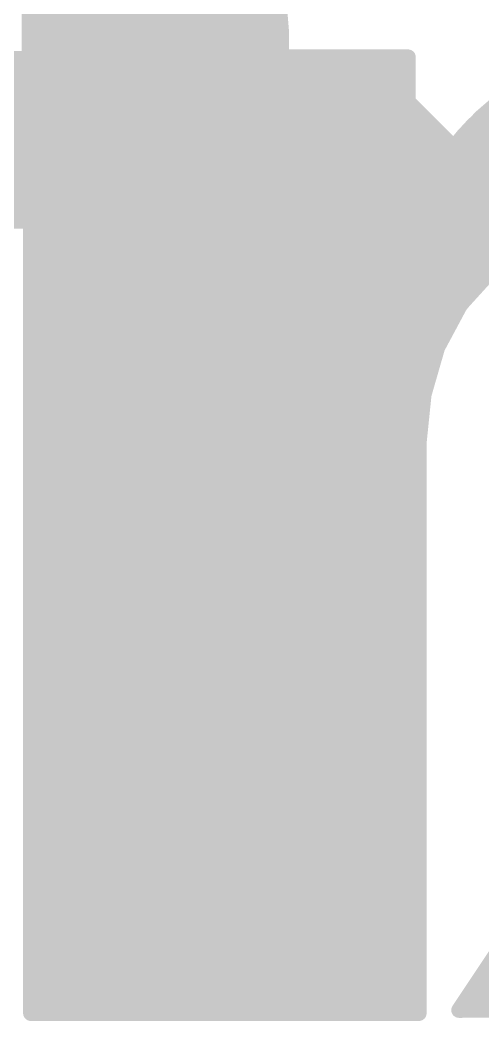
# Model space of a CAD drawing. Extents: x -19.1 to 53.5, y -15.6 to 59.8.
# Drawn here: x 27.374 to 28.134, y 53.383 to 55.029 of the extents above; entities that cross this region are included whole.
import ezdxf

# ---------------------------------------------------------------- set-up
doc = ezdxf.new("R2010")
doc.units = 0
doc.layers.add('21', color=41, linetype='CONTINUOUS')
doc.layers.add('22', color=40, linetype='CONTINUOUS')

msp = doc.modelspace()

# ---------------------------------------------------------------- linework, layer by layer
at = {"layer": '21', "const_width": 0.0254}
for points in [[(27.6073, 54.9681), (28.0111, 54.9681)], [(27.6073, 53.3959), (27.6073, 54.9681)], [(27.6073, 53.3959), (27.6073, 54.9681)], [(27.6073, 54.9681), (28.0111, 54.9681)], [(27.6073, 54.9656), (28.0111, 54.9656)], [(28.0111, 54.9681), (28.0111, 54.7472)], [(28.0111, 54.9681), (28.0111, 54.7472)], [(27.6073, 54.9402), (28.0111, 54.9402)], [(27.6073, 54.9148), (28.0111, 54.9148)], [(27.6073, 54.8894), (28.0111, 54.8894)], [(28.1174, 54.8554), (28.1635, 54.897)], [(27.6073, 54.864), (28.0111, 54.864)], [(28.0772, 54.8081), (28.1174, 54.8554)], [(28.1269, 54.864), (28.9363, 54.864)], [(27.6073, 54.8386), (28.0111, 54.8386)], [(28.1031, 54.8386), (28.9579, 54.8386)], [(27.6073, 54.8132), (28.0111, 54.8132)], [(28.0492, 54.77), (28.0772, 54.8081)], [(28.0815, 54.8132), (28.9779, 54.8132)], [(27.6073, 54.7878), (28.0111, 54.7878)], [(28.0623, 54.7878), (28.993, 54.7878)], [(28.0365, 54.7548), (28.0492, 54.77)], [(27.6073, 54.7624), (28.0111, 54.7624)], [(28.0284, 54.7492), (28.0365, 54.7548)], [(28.0429, 54.7624), (29.008, 54.7624)], [(27.6073, 54.737), (29.0194, 54.737)], [(28.0111, 54.7472), (28.0187, 54.7472)], [(28.0111, 54.7472), (28.0187, 54.7472)], [(28.0187, 54.7472), (28.0284, 54.7492)], [(27.6073, 54.7116), (29.0291, 54.7116)], [(27.6073, 54.6862), (28.3667, 54.6862)], [(27.6073, 54.6608), (28.2181, 54.6608)], [(27.6073, 54.6354), (28.173, 54.6354)], [(28.1508, 54.6202), (28.0971, 54.561)], [(27.6073, 54.61), (28.1416, 54.61)], [(27.6073, 54.5846), (28.1185, 54.5846)], [(27.6073, 54.5592), (28.0962, 54.5592)], [(28.0971, 54.561), (28.0594, 54.4906)], [(27.6073, 54.5338), (28.0826, 54.5338)], [(27.6073, 54.5084), (28.0689, 54.5084)], [(28.0594, 54.4906), (28.0371, 54.4132)], [(27.6073, 54.483), (28.0572, 54.483)], [(27.6073, 54.4576), (28.0499, 54.4576)], [(27.6073, 54.4322), (28.0426, 54.4322)], [(27.6073, 54.4068), (28.0365, 54.4068)], [(28.0371, 54.4132), (28.0289, 54.3331)], [(27.6073, 54.3814), (28.0339, 54.3814)], [(27.6073, 54.356), (28.0312, 54.356)], [(27.6073, 54.3306), (28.0289, 54.3306)], [(28.0289, 54.3331), (28.0289, 53.3959)], [(27.6073, 54.3052), (28.0289, 54.3052)], [(27.6073, 54.2798), (28.0289, 54.2798)], [(28.0289, 54.2646), (28.0289, 53.3959)], [(27.6073, 54.2544), (28.0289, 54.2544)], [(27.6073, 54.229), (28.0289, 54.229)], [(27.6073, 54.2036), (28.0289, 54.2036)], [(27.6073, 54.1782), (28.0289, 54.1782)], [(27.6073, 54.1528), (28.0289, 54.1528)], [(27.6073, 54.1274), (28.0289, 54.1274)], [(27.6073, 54.102), (28.0289, 54.102)], [(27.6073, 54.0766), (28.0289, 54.0766)], [(27.6073, 54.0512), (28.0289, 54.0512)], [(27.6073, 54.0258), (28.0289, 54.0258)], [(27.6073, 54.0004), (28.0289, 54.0004)], [(27.6073, 53.975), (28.0289, 53.975)], [(27.6073, 53.9496), (28.0289, 53.9496)], [(27.6073, 53.9242), (28.0289, 53.9242)], [(27.6073, 53.8988), (28.0289, 53.8988)], [(27.6073, 53.8734), (28.0289, 53.8734)], [(27.6073, 53.848), (28.0289, 53.848)], [(27.6073, 53.8226), (28.0289, 53.8226)], [(27.6073, 53.7972), (28.0289, 53.7972)], [(27.6073, 53.7718), (28.0289, 53.7718)], [(27.6073, 53.7464), (28.0289, 53.7464)], [(27.6073, 53.721), (28.0289, 53.721)], [(27.6073, 53.6956), (28.0289, 53.6956)], [(27.6073, 53.6702), (28.0289, 53.6702)], [(27.6073, 53.6448), (28.0289, 53.6448)], [(27.6073, 53.6194), (28.0289, 53.6194)], [(27.6073, 53.594), (28.0289, 53.594)], [(27.6073, 53.5686), (28.0289, 53.5686)], [(27.6073, 53.5432), (28.0289, 53.5432)], [(27.6073, 53.5178), (28.0289, 53.5178)], [(27.6073, 53.4924), (28.0289, 53.4924)], [(27.6073, 53.467), (28.0289, 53.467)], [(27.6073, 53.4416), (28.0289, 53.4416)], [(27.6073, 53.4162), (28.0289, 53.4162)], [(28.0289, 53.3959), (27.6073, 53.3959)], [(28.0289, 53.3959), (27.6073, 53.3959)]]:
    msp.add_lwpolyline(points, dxfattribs=at)
at = {"layer": '21'}
for points, const_width in [([(27.6073, 54.9744, 1), (27.6073, 54.9618)], 0.0127), ([(27.6137, 54.9681, 1), (27.601, 54.9681)], 0.0127), ([(27.6137, 54.9681, 1), (27.601, 54.9681)], 0.0127), ([(27.6073, 54.9744, 1), (27.6073, 54.9618)], 0.0127), ([(27.6073, 54.9719, 1), (27.6073, 54.9593)], 0.0127), ([(28.0175, 54.9681, 1), (28.0048, 54.9681)], 0.0127), ([(28.0175, 54.9681, 1), (28.0048, 54.9681)], 0.0127), ([(28.0111, 54.9618, 1), (28.0111, 54.9744)], 0.0127), ([(28.0111, 54.9618, 1), (28.0111, 54.9744)], 0.0127), ([(28.0111, 54.9593, 1), (28.0111, 54.9719)], 0.0127), ([(27.6073, 54.9466, 1), (27.6073, 54.9339)], 0.0127), ([(28.0111, 54.9339, 1), (28.0111, 54.9466)], 0.0127), ([(27.6073, 54.9211, 1), (27.6073, 54.9085)], 0.0127), ([(28.0111, 54.9085, 1), (28.0111, 54.9211)], 0.0127), ([(27.6073, 54.8957, 1), (27.6073, 54.8831)], 0.0127), ([(28.0111, 54.8831, 1), (28.0111, 54.8957)], 0.0127), ([(28.1635, 54.897, 0.0664), (28.0772, 54.8081)], 0.0254), ([(27.6073, 54.8704, 1), (27.6073, 54.8577)], 0.0127), ([(28.0111, 54.8577, 1), (28.0111, 54.8704)], 0.0127), ([(28.1131, 54.8601, 1), (28.1217, 54.8507)], 0.0127), ([(28.1222, 54.8513, 1), (28.1126, 54.8595)], 0.0127), ([(28.1269, 54.8704, 1), (28.1269, 54.8577)], 0.0127), ([(27.6073, 54.8449, 1), (27.6073, 54.8323)], 0.0127), ([(28.0111, 54.8323, 1), (28.0111, 54.8449)], 0.0127), ([(28.1031, 54.8449, 1), (28.1031, 54.8323)], 0.0127), ([(27.6073, 54.8195, 1), (27.6073, 54.8069)], 0.0127), ([(28.0111, 54.8069, 1), (28.0111, 54.8195)], 0.0127), ([(28.0772, 54.8081, 0.0022), (28.0492, 54.77)], 0.0254), ([(28.0724, 54.8122, 1), (28.082, 54.804)], 0.0127), ([(28.0721, 54.8119, 1), (28.0823, 54.8043)], 0.0127), ([(28.0823, 54.8043, 1), (28.0721, 54.8119)], 0.0127), ([(28.0823, 54.8043, 1), (28.0721, 54.8119)], 0.0127), ([(28.0815, 54.8195, 1), (28.0815, 54.8069)], 0.0127), ([(27.6073, 54.7942, 1), (27.6073, 54.7815)], 0.0127), ([(28.0111, 54.7815, 1), (28.0111, 54.7942)], 0.0127), ([(28.0623, 54.7942, 1), (28.0623, 54.7815)], 0.0127), ([(28.0365, 54.7548, 0.0333), (28.0492, 54.77)], 0.0254), ([(28.0441, 54.7738, 1), (28.0543, 54.7662)], 0.0127), ([(28.0441, 54.7737, 1), (28.0543, 54.7663)], 0.0127), ([(28.0543, 54.7663, 1), (28.0441, 54.7737)], 0.0127), ([(28.0541, 54.7659, 1), (28.0443, 54.7741)], 0.0127), ([(27.6073, 54.7687, 1), (27.6073, 54.7561)], 0.0127), ([(28.0111, 54.7561, 1), (28.0111, 54.7687)], 0.0127), ([(28.0187, 54.7472, 0.205), (28.0365, 54.7548)], 0.0254), ([(28.0319, 54.7592, 1), (28.0411, 54.7504)], 0.0127), ([(28.0316, 54.7589, 1), (28.0414, 54.7507)], 0.0127), ([(28.0411, 54.7504, 1), (28.0319, 54.7592)], 0.0127), ([(28.0401, 54.7496, 1), (28.0329, 54.76)], 0.0127), ([(28.0429, 54.7687, 1), (28.0429, 54.7561)], 0.0127), ([(27.6073, 54.7433, 1), (27.6073, 54.7307)], 0.0127), ([(28.0111, 54.7535, 1), (28.0111, 54.7409)], 0.0127), ([(28.0111, 54.7535, 1), (28.0111, 54.7409)], 0.0127), ([(28.0048, 54.7472, 1), (28.0175, 54.7472)], 0.0127), ([(28.0048, 54.7472, 1), (28.0175, 54.7472)], 0.0127), ([(28.0187, 54.7535, 1), (28.0187, 54.7409)], 0.0127), ([(28.0174, 54.7534, 1), (28.02, 54.741)], 0.0127), ([(28.0187, 54.7409, 1), (28.0187, 54.7535)], 0.0127), ([(28.0187, 54.7409, 1), (28.0187, 54.7535)], 0.0127), ([(28.0248, 54.7544, 1), (28.032, 54.744)], 0.0127), ([(28.0296, 54.743, 1), (28.0271, 54.7554)], 0.0127), ([(27.6073, 54.718, 1), (27.6073, 54.7053)], 0.0127), ([(27.6073, 54.6925, 1), (27.6073, 54.6799)], 0.0127), ([(27.6073, 54.6671, 1), (27.6073, 54.6545)], 0.0127), ([(27.6073, 54.6418, 1), (27.6073, 54.6291)], 0.0127), ([(28.1508, 54.6202, 0.1229), (28.0594, 54.4906)], 0.0254), ([(27.6073, 54.6163, 1), (27.6073, 54.6037)], 0.0127), ([(27.6073, 54.5909, 1), (27.6073, 54.5783)], 0.0127), ([(28.1185, 54.5783, 1), (28.1185, 54.5909)], 0.0127), ([(27.6073, 54.5656, 1), (27.6073, 54.5529)], 0.0127), ([(28.0924, 54.5653, 1), (28.1018, 54.5568)], 0.0127), ([(28.1027, 54.558, 1), (28.0915, 54.564)], 0.0127), ([(28.0962, 54.5529, 1), (28.0962, 54.5656)], 0.0127), ([(27.6073, 54.5401, 1), (27.6073, 54.5275)], 0.0127), ([(28.0826, 54.5275, 1), (28.0826, 54.5401)], 0.0127), ([(27.6073, 54.5147, 1), (27.6073, 54.5021)], 0.0127), ([(28.0689, 54.5021, 1), (28.0689, 54.5147)], 0.0127), ([(28.0594, 54.4906, 0.0895), (28.0289, 54.3331)], 0.0254), ([(28.0538, 54.4936, 1), (28.065, 54.4876)], 0.0127), ([(28.0535, 54.4929, 1), (28.0653, 54.4883)], 0.0127), ([(28.0655, 54.4888, 1), (28.0533, 54.4924)], 0.0127), ([(28.0653, 54.4883, 1), (28.0535, 54.4929)], 0.0127), ([(27.6073, 54.4894, 1), (27.6073, 54.4767)], 0.0127), ([(28.0572, 54.4767, 1), (28.0572, 54.4894)], 0.0127), ([(27.6073, 54.4639, 1), (27.6073, 54.4513)], 0.0127), ([(28.0499, 54.4513, 1), (28.0499, 54.4639)], 0.0127), ([(27.6073, 54.4385, 1), (27.6073, 54.4259)], 0.0127), ([(28.0426, 54.4259, 1), (28.0426, 54.4385)], 0.0127), ([(27.6073, 54.4132, 1), (27.6073, 54.4005)], 0.0127), ([(28.0434, 54.4126, 1), (28.0308, 54.4139)], 0.0127), ([(28.031, 54.415, 1), (28.0432, 54.4115)], 0.0127), ([(28.0365, 54.4005, 1), (28.0365, 54.4132)], 0.0127), ([(27.6073, 54.3877, 1), (27.6073, 54.3751)], 0.0127), ([(28.0339, 54.3751, 1), (28.0339, 54.3877)], 0.0127), ([(27.6073, 54.3623, 1), (27.6073, 54.3497)], 0.0127), ([(28.0312, 54.3497, 1), (28.0312, 54.3623)], 0.0127), ([(27.6073, 54.337, 1), (27.6073, 54.3243)], 0.0127), ([(28.0289, 54.3331, 0.0064), (28.0289, 54.2646)], 0.0254), ([(28.0353, 54.3331, 1), (28.0225, 54.3331)], 0.0127), ([(28.0352, 54.333, 1), (28.0226, 54.3332)], 0.0127), ([(28.0226, 54.3337, 1), (28.0352, 54.3325)], 0.0127), ([(28.0226, 54.3332, 1), (28.0352, 54.333)], 0.0127), ([(28.0289, 54.3243, 1), (28.0289, 54.337)], 0.0127), ([(27.6073, 54.3115, 1), (27.6073, 54.2989)], 0.0127), ([(28.0289, 54.2989, 1), (28.0289, 54.3115)], 0.0127), ([(27.6073, 54.2861, 1), (27.6073, 54.2735)], 0.0127), ([(28.0289, 54.2735, 1), (28.0289, 54.2861)], 0.0127), ([(28.0353, 54.2646, 1), (28.0225, 54.2646)], 0.0127), ([(28.0226, 54.2645, 1), (28.0352, 54.2647)], 0.0127), ([(27.6073, 54.2608, 1), (27.6073, 54.2481)], 0.0127), ([(28.0289, 54.2481, 1), (28.0289, 54.2608)], 0.0127), ([(27.6073, 54.2353, 1), (27.6073, 54.2227)], 0.0127), ([(28.0289, 54.2227, 1), (28.0289, 54.2353)], 0.0127), ([(27.6073, 54.2099, 1), (27.6073, 54.1973)], 0.0127), ([(28.0289, 54.1973, 1), (28.0289, 54.2099)], 0.0127), ([(27.6073, 54.1846, 1), (27.6073, 54.1719)], 0.0127), ([(28.0289, 54.1719, 1), (28.0289, 54.1846)], 0.0127), ([(27.6073, 54.1591, 1), (27.6073, 54.1465)], 0.0127), ([(28.0289, 54.1465, 1), (28.0289, 54.1591)], 0.0127), ([(27.6073, 54.1337, 1), (27.6073, 54.1211)], 0.0127), ([(28.0289, 54.1211, 1), (28.0289, 54.1337)], 0.0127), ([(27.6073, 54.1084, 1), (27.6073, 54.0957)], 0.0127), ([(28.0289, 54.0957, 1), (28.0289, 54.1084)], 0.0127), ([(27.6073, 54.0829, 1), (27.6073, 54.0703)], 0.0127), ([(28.0289, 54.0703, 1), (28.0289, 54.0829)], 0.0127), ([(27.6073, 54.0575, 1), (27.6073, 54.0449)], 0.0127), ([(28.0289, 54.0449, 1), (28.0289, 54.0575)], 0.0127), ([(27.6073, 54.0322, 1), (27.6073, 54.0195)], 0.0127), ([(28.0289, 54.0195, 1), (28.0289, 54.0322)], 0.0127), ([(27.6073, 54.0067, 1), (27.6073, 53.9941)], 0.0127), ([(28.0289, 53.9941, 1), (28.0289, 54.0067)], 0.0127), ([(27.6073, 53.9813, 1), (27.6073, 53.9687)], 0.0127), ([(28.0289, 53.9687, 1), (28.0289, 53.9813)], 0.0127), ([(27.6073, 53.956, 1), (27.6073, 53.9433)], 0.0127), ([(28.0289, 53.9433, 1), (28.0289, 53.956)], 0.0127), ([(27.6073, 53.9306, 1), (27.6073, 53.9179)], 0.0127), ([(28.0289, 53.9179, 1), (28.0289, 53.9306)], 0.0127), ([(27.6073, 53.9051, 1), (27.6073, 53.8925)], 0.0127), ([(28.0289, 53.8925, 1), (28.0289, 53.9051)], 0.0127), ([(27.6073, 53.8798, 1), (27.6073, 53.8671)], 0.0127), ([(28.0289, 53.8671, 1), (28.0289, 53.8798)], 0.0127), ([(27.6073, 53.8544, 1), (27.6073, 53.8417)], 0.0127), ([(28.0289, 53.8417, 1), (28.0289, 53.8544)], 0.0127), ([(27.6073, 53.8289, 1), (27.6073, 53.8163)], 0.0127), ([(28.0289, 53.8163, 1), (28.0289, 53.8289)], 0.0127), ([(27.6073, 53.8036, 1), (27.6073, 53.7909)], 0.0127), ([(28.0289, 53.7909, 1), (28.0289, 53.8036)], 0.0127), ([(27.6073, 53.7782, 1), (27.6073, 53.7655)], 0.0127), ([(28.0289, 53.7655, 1), (28.0289, 53.7782)], 0.0127), ([(27.6073, 53.7527, 1), (27.6073, 53.7401)], 0.0127), ([(28.0289, 53.7401, 1), (28.0289, 53.7527)], 0.0127), ([(27.6073, 53.7274, 1), (27.6073, 53.7147)], 0.0127), ([(28.0289, 53.7147, 1), (28.0289, 53.7274)], 0.0127), ([(27.6073, 53.702, 1), (27.6073, 53.6893)], 0.0127), ([(28.0289, 53.6893, 1), (28.0289, 53.702)], 0.0127), ([(27.6073, 53.6765, 1), (27.6073, 53.6639)], 0.0127), ([(28.0289, 53.6639, 1), (28.0289, 53.6765)], 0.0127), ([(27.6073, 53.6512, 1), (27.6073, 53.6385)], 0.0127), ([(28.0289, 53.6385, 1), (28.0289, 53.6512)], 0.0127), ([(27.6073, 53.6258, 1), (27.6073, 53.6131)], 0.0127), ([(28.0289, 53.6131, 1), (28.0289, 53.6258)], 0.0127), ([(27.6073, 53.6003, 1), (27.6073, 53.5877)], 0.0127), ([(28.0289, 53.5877, 1), (28.0289, 53.6003)], 0.0127), ([(27.6073, 53.575, 1), (27.6073, 53.5623)], 0.0127), ([(28.0289, 53.5623, 1), (28.0289, 53.575)], 0.0127), ([(27.6073, 53.5496, 1), (27.6073, 53.5369)], 0.0127), ([(28.0289, 53.5369, 1), (28.0289, 53.5496)], 0.0127), ([(27.6073, 53.5241, 1), (27.6073, 53.5115)], 0.0127), ([(28.0289, 53.5115, 1), (28.0289, 53.5241)], 0.0127), ([(27.6073, 53.4988, 1), (27.6073, 53.4861)], 0.0127), ([(28.0289, 53.4861, 1), (28.0289, 53.4988)], 0.0127), ([(27.6073, 53.4734, 1), (27.6073, 53.4607)], 0.0127), ([(28.0289, 53.4607, 1), (28.0289, 53.4734)], 0.0127), ([(27.6073, 53.4479, 1), (27.6073, 53.4353)], 0.0127), ([(28.0289, 53.4353, 1), (28.0289, 53.4479)], 0.0127), ([(27.6073, 53.4226, 1), (27.6073, 53.4099)], 0.0127), ([(28.0289, 53.4099, 1), (28.0289, 53.4226)], 0.0127), ([(27.6073, 53.4023, 1), (27.6073, 53.3896)], 0.0127), ([(27.6073, 53.4023, 1), (27.6073, 53.3896)], 0.0127), ([(27.601, 53.3959, 1), (27.6137, 53.3959)], 0.0127), ([(27.601, 53.3959, 1), (27.6137, 53.3959)], 0.0127), ([(28.0225, 53.3959, 1), (28.0353, 53.3959)], 0.0127), ([(28.0225, 53.3959, 1), (28.0353, 53.3959)], 0.0127), ([(28.0289, 53.3896, 1), (28.0289, 53.4023)], 0.0127), ([(28.0289, 53.3896, 1), (28.0289, 53.4023)], 0.0127)]:
    msp.add_lwpolyline(points, format="xyb", dxfattribs=dict(at, const_width=const_width))
at = {"layer": '22', "const_width": 0.0254}
for points in [[(27.8028, 55.0113), (27.7851, 55.2247)], [(27.3888, 55.1053), (27.3888, 54.9656)], [(27.3888, 55.0418), (27.8003, 55.0418)], [(27.3888, 55.0164), (27.8024, 55.0164)], [(27.8028, 54.9656), (27.8028, 55.0113)], [(27.3888, 54.991), (27.8028, 54.991)], [(27.3888, 54.9656), (27.0916, 54.9656)], [(27.3888, 54.9656), (27.8028, 54.9656)], [(27.94, 54.9656), (27.8028, 54.9656)], [(28.2067, 54.6989), (27.94, 54.9656)], [(27.0916, 54.9402), (27.9654, 54.9402)], [(27.0916, 54.9148), (27.9908, 54.9148)], [(27.0916, 54.8894), (28.0162, 54.8894)], [(27.0916, 54.864), (28.0416, 54.864)], [(27.0916, 54.8386), (28.067, 54.8386)], [(27.0916, 54.8132), (28.0924, 54.8132)], [(27.0916, 54.7878), (28.1178, 54.7878)], [(27.0916, 54.7624), (28.1432, 54.7624)], [(27.0916, 54.737), (28.1686, 54.737)], [(27.0916, 54.7116), (28.194, 54.7116)], [(27.0916, 54.6989), (27.3914, 54.6989)], [(27.3914, 54.6989), (27.3914, 53.3959)], [(27.3914, 54.6862), (27.8079, 54.6862)], [(27.8079, 54.6964), (28.2067, 54.6989)], [(27.8079, 53.3959), (27.8079, 54.6964)], [(27.3914, 54.6608), (27.8079, 54.6608)], [(27.3914, 54.6354), (27.8079, 54.6354)], [(27.3914, 54.61), (27.8079, 54.61)], [(27.3914, 54.5846), (27.8079, 54.5846)], [(27.3914, 54.5592), (27.8079, 54.5592)], [(27.3914, 54.5338), (27.8079, 54.5338)], [(27.3914, 54.5084), (27.8079, 54.5084)], [(27.3914, 54.483), (27.8079, 54.483)], [(27.3914, 54.4576), (27.8079, 54.4576)], [(27.3914, 54.4322), (27.8079, 54.4322)], [(27.3914, 54.4068), (27.8079, 54.4068)], [(28.7604, 54.3992), (28.0949, 53.401)], [(27.3914, 54.3814), (27.8079, 54.3814)], [(27.3914, 54.356), (27.8079, 54.356)], [(27.3914, 54.3306), (27.8079, 54.3306)], [(27.3914, 54.3052), (27.8079, 54.3052)], [(27.3914, 54.2798), (27.8079, 54.2798)], [(27.3914, 54.2544), (27.8079, 54.2544)], [(27.3914, 54.229), (27.8079, 54.229)], [(27.3914, 54.2036), (27.8079, 54.2036)], [(27.3914, 54.1782), (27.8079, 54.1782)], [(27.3914, 54.1528), (27.8079, 54.1528)], [(27.3914, 54.1274), (27.8079, 54.1274)], [(27.3914, 54.102), (27.8079, 54.102)], [(27.3914, 54.0766), (27.8079, 54.0766)], [(27.3914, 54.0512), (27.8079, 54.0512)], [(27.3914, 54.0258), (27.8079, 54.0258)], [(27.3914, 54.0004), (27.8079, 54.0004)], [(27.3914, 53.975), (27.8079, 53.975)], [(27.3914, 53.9496), (27.8079, 53.9496)], [(27.3914, 53.9242), (27.8079, 53.9242)], [(27.3914, 53.8988), (27.8079, 53.8988)], [(27.3914, 53.8734), (27.8079, 53.8734)], [(27.3914, 53.848), (27.8079, 53.848)], [(27.3914, 53.8226), (27.8079, 53.8226)], [(27.3914, 53.7972), (27.8079, 53.7972)], [(27.3914, 53.7718), (27.8079, 53.7718)], [(27.3914, 53.7464), (27.8079, 53.7464)], [(27.3914, 53.721), (27.8079, 53.721)], [(27.3914, 53.6956), (27.8079, 53.6956)], [(27.3914, 53.6702), (27.8079, 53.6702)], [(27.3914, 53.6448), (27.8079, 53.6448)], [(27.3914, 53.6194), (27.8079, 53.6194)], [(27.3914, 53.594), (27.8079, 53.594)], [(27.3914, 53.5686), (27.8079, 53.5686)], [(27.3914, 53.5432), (27.8079, 53.5432)], [(27.3914, 53.5178), (27.8079, 53.5178)], [(27.3914, 53.4924), (27.8079, 53.4924)], [(27.3914, 53.467), (27.8079, 53.467)], [(28.1389, 53.467), (28.6414, 53.467)], [(27.3914, 53.4416), (27.8079, 53.4416)], [(28.122, 53.4416), (28.626, 53.4416)], [(27.3914, 53.4162), (27.8079, 53.4162)], [(28.0949, 53.401), (28.6029, 53.4035)], [(28.105, 53.4162), (28.6106, 53.4162)], [(27.3914, 53.3959), (27.8079, 53.3959)]]:
    msp.add_lwpolyline(points, dxfattribs=at)
at = {"layer": '22', "const_width": 0.0127}
for points in [[(27.3888, 55.0481, 1), (27.3888, 55.0355)], [(27.8003, 55.0355, 1), (27.8003, 55.0481)], [(27.3888, 55.0228, 1), (27.3888, 55.0101)], [(27.8024, 55.0101, 1), (27.8024, 55.0228)], [(27.8092, 55.0113, 1), (27.7965, 55.0113)], [(27.7965, 55.0108, 1), (27.8091, 55.0118)], [(27.3888, 54.9973, 1), (27.3888, 54.9847)], [(27.8028, 54.9847, 1), (27.8028, 54.9973)], [(27.3888, 54.9719, 1), (27.3888, 54.9593)], [(27.3888, 54.9593, 1), (27.3888, 54.9719)], [(27.8028, 54.9719, 1), (27.8028, 54.9593)], [(27.8028, 54.9593, 1), (27.8028, 54.9719)], [(27.9445, 54.9701, 1), (27.9355, 54.9611)], [(27.94, 54.9593, 1), (27.94, 54.9719)], [(27.3824, 54.9656, 1), (27.3952, 54.9656)], [(27.7965, 54.9656, 1), (27.8092, 54.9656)], [(27.9654, 54.9339, 1), (27.9654, 54.9466)], [(27.9908, 54.9085, 1), (27.9908, 54.9211)], [(28.0162, 54.8831, 1), (28.0162, 54.8957)], [(28.0416, 54.8577, 1), (28.0416, 54.8704)], [(28.067, 54.8323, 1), (28.067, 54.8449)], [(28.0924, 54.8069, 1), (28.0924, 54.8195)], [(28.1178, 54.7815, 1), (28.1178, 54.7942)], [(27.3978, 54.6989, 1), (27.385, 54.6989)], [(27.3914, 54.6925, 1), (27.3914, 54.6799)], [(27.3914, 54.6926, 1), (27.3914, 54.7052)], [(27.8143, 54.6964, 1), (27.8015, 54.6964)], [(27.8079, 54.7027, 1), (27.8079, 54.6901)], [(27.8079, 54.6799, 1), (27.8079, 54.6925)], [(27.3914, 54.6671, 1), (27.3914, 54.6545)], [(27.8079, 54.6545, 1), (27.8079, 54.6671)], [(27.3914, 54.6418, 1), (27.3914, 54.6291)], [(27.8079, 54.6291, 1), (27.8079, 54.6418)], [(27.3914, 54.6163, 1), (27.3914, 54.6037)], [(27.8079, 54.6037, 1), (27.8079, 54.6163)], [(27.3914, 54.5909, 1), (27.3914, 54.5783)], [(27.8079, 54.5783, 1), (27.8079, 54.5909)], [(27.3914, 54.5656, 1), (27.3914, 54.5529)], [(27.8079, 54.5529, 1), (27.8079, 54.5656)], [(27.3914, 54.5401, 1), (27.3914, 54.5275)], [(27.8079, 54.5275, 1), (27.8079, 54.5401)], [(27.3914, 54.5147, 1), (27.3914, 54.5021)], [(27.8079, 54.5021, 1), (27.8079, 54.5147)], [(27.3914, 54.4894, 1), (27.3914, 54.4767)], [(27.8079, 54.4767, 1), (27.8079, 54.4894)], [(27.3914, 54.4639, 1), (27.3914, 54.4513)], [(27.8079, 54.4513, 1), (27.8079, 54.4639)], [(27.3914, 54.4385, 1), (27.3914, 54.4259)], [(27.8079, 54.4259, 1), (27.8079, 54.4385)], [(27.3914, 54.4132, 1), (27.3914, 54.4005)], [(27.8079, 54.4005, 1), (27.8079, 54.4132)], [(27.3914, 54.3877, 1), (27.3914, 54.3751)], [(27.8079, 54.3751, 1), (27.8079, 54.3877)], [(27.3914, 54.3623, 1), (27.3914, 54.3497)], [(27.8079, 54.3497, 1), (27.8079, 54.3623)], [(27.3914, 54.337, 1), (27.3914, 54.3243)], [(27.8079, 54.3243, 1), (27.8079, 54.337)], [(27.3914, 54.3115, 1), (27.3914, 54.2989)], [(27.8079, 54.2989, 1), (27.8079, 54.3115)], [(27.3914, 54.2861, 1), (27.3914, 54.2735)], [(27.8079, 54.2735, 1), (27.8079, 54.2861)], [(27.3914, 54.2608, 1), (27.3914, 54.2481)], [(27.8079, 54.2481, 1), (27.8079, 54.2608)], [(27.3914, 54.2353, 1), (27.3914, 54.2227)], [(27.8079, 54.2227, 1), (27.8079, 54.2353)], [(27.3914, 54.2099, 1), (27.3914, 54.1973)], [(27.8079, 54.1973, 1), (27.8079, 54.2099)], [(27.3914, 54.1846, 1), (27.3914, 54.1719)], [(27.8079, 54.1719, 1), (27.8079, 54.1846)], [(27.3914, 54.1591, 1), (27.3914, 54.1465)], [(27.8079, 54.1465, 1), (27.8079, 54.1591)], [(27.3914, 54.1337, 1), (27.3914, 54.1211)], [(27.8079, 54.1211, 1), (27.8079, 54.1337)], [(27.3914, 54.1084, 1), (27.3914, 54.0957)], [(27.8079, 54.0957, 1), (27.8079, 54.1084)], [(27.3914, 54.0829, 1), (27.3914, 54.0703)], [(27.8079, 54.0703, 1), (27.8079, 54.0829)], [(27.3914, 54.0575, 1), (27.3914, 54.0449)], [(27.8079, 54.0449, 1), (27.8079, 54.0575)], [(27.3914, 54.0322, 1), (27.3914, 54.0195)], [(27.8079, 54.0195, 1), (27.8079, 54.0322)], [(27.3914, 54.0067, 1), (27.3914, 53.9941)], [(27.8079, 53.9941, 1), (27.8079, 54.0067)], [(27.3914, 53.9813, 1), (27.3914, 53.9687)], [(27.8079, 53.9687, 1), (27.8079, 53.9813)], [(27.3914, 53.956, 1), (27.3914, 53.9433)], [(27.8079, 53.9433, 1), (27.8079, 53.956)], [(27.3914, 53.9306, 1), (27.3914, 53.9179)], [(27.8079, 53.9179, 1), (27.8079, 53.9306)], [(27.3914, 53.9051, 1), (27.3914, 53.8925)], [(27.8079, 53.8925, 1), (27.8079, 53.9051)], [(27.3914, 53.8798, 1), (27.3914, 53.8671)], [(27.8079, 53.8671, 1), (27.8079, 53.8798)], [(27.3914, 53.8544, 1), (27.3914, 53.8417)], [(27.8079, 53.8417, 1), (27.8079, 53.8544)], [(27.3914, 53.8289, 1), (27.3914, 53.8163)], [(27.8079, 53.8163, 1), (27.8079, 53.8289)], [(27.3914, 53.8036, 1), (27.3914, 53.7909)], [(27.8079, 53.7909, 1), (27.8079, 53.8036)], [(27.3914, 53.7782, 1), (27.3914, 53.7655)], [(27.8079, 53.7655, 1), (27.8079, 53.7782)], [(27.3914, 53.7527, 1), (27.3914, 53.7401)], [(27.8079, 53.7401, 1), (27.8079, 53.7527)], [(27.3914, 53.7274, 1), (27.3914, 53.7147)], [(27.8079, 53.7147, 1), (27.8079, 53.7274)], [(27.3914, 53.702, 1), (27.3914, 53.6893)], [(27.8079, 53.6893, 1), (27.8079, 53.702)], [(27.3914, 53.6765, 1), (27.3914, 53.6639)], [(27.8079, 53.6639, 1), (27.8079, 53.6765)], [(27.3914, 53.6512, 1), (27.3914, 53.6385)], [(27.8079, 53.6385, 1), (27.8079, 53.6512)], [(27.3914, 53.6258, 1), (27.3914, 53.6131)], [(27.8079, 53.6131, 1), (27.8079, 53.6258)], [(27.3914, 53.6003, 1), (27.3914, 53.5877)], [(27.8079, 53.5877, 1), (27.8079, 53.6003)], [(27.3914, 53.575, 1), (27.3914, 53.5623)], [(27.8079, 53.5623, 1), (27.8079, 53.575)], [(27.3914, 53.5496, 1), (27.3914, 53.5369)], [(27.8079, 53.5369, 1), (27.8079, 53.5496)], [(27.3914, 53.5241, 1), (27.3914, 53.5115)], [(27.8079, 53.5115, 1), (27.8079, 53.5241)], [(27.3914, 53.4988, 1), (27.3914, 53.4861)], [(27.8079, 53.4861, 1), (27.8079, 53.4988)], [(27.3914, 53.4734, 1), (27.3914, 53.4607)], [(27.8079, 53.4607, 1), (27.8079, 53.4734)], [(28.1389, 53.4734, 1), (28.1389, 53.4607)], [(27.3914, 53.4479, 1), (27.3914, 53.4353)], [(27.8079, 53.4353, 1), (27.8079, 53.4479)], [(28.122, 53.4479, 1), (28.122, 53.4353)], [(27.3914, 53.4226, 1), (27.3914, 53.4099)], [(27.8079, 53.4099, 1), (27.8079, 53.4226)], [(28.0949, 53.4073, 1), (28.0949, 53.3947)], [(28.105, 53.4226, 1), (28.105, 53.4099)], [(27.3914, 53.4023, 1), (27.3914, 53.3896)], [(27.385, 53.3959, 1), (27.3978, 53.3959)], [(27.8015, 53.3959, 1), (27.8143, 53.3959)], [(27.8079, 53.3896, 1), (27.8079, 53.4023)], [(28.0896, 53.4045, 1), (28.1002, 53.3975)]]:
    msp.add_lwpolyline(points, format="xyb", dxfattribs=at)

doc.saveas('drawing.dxf')
